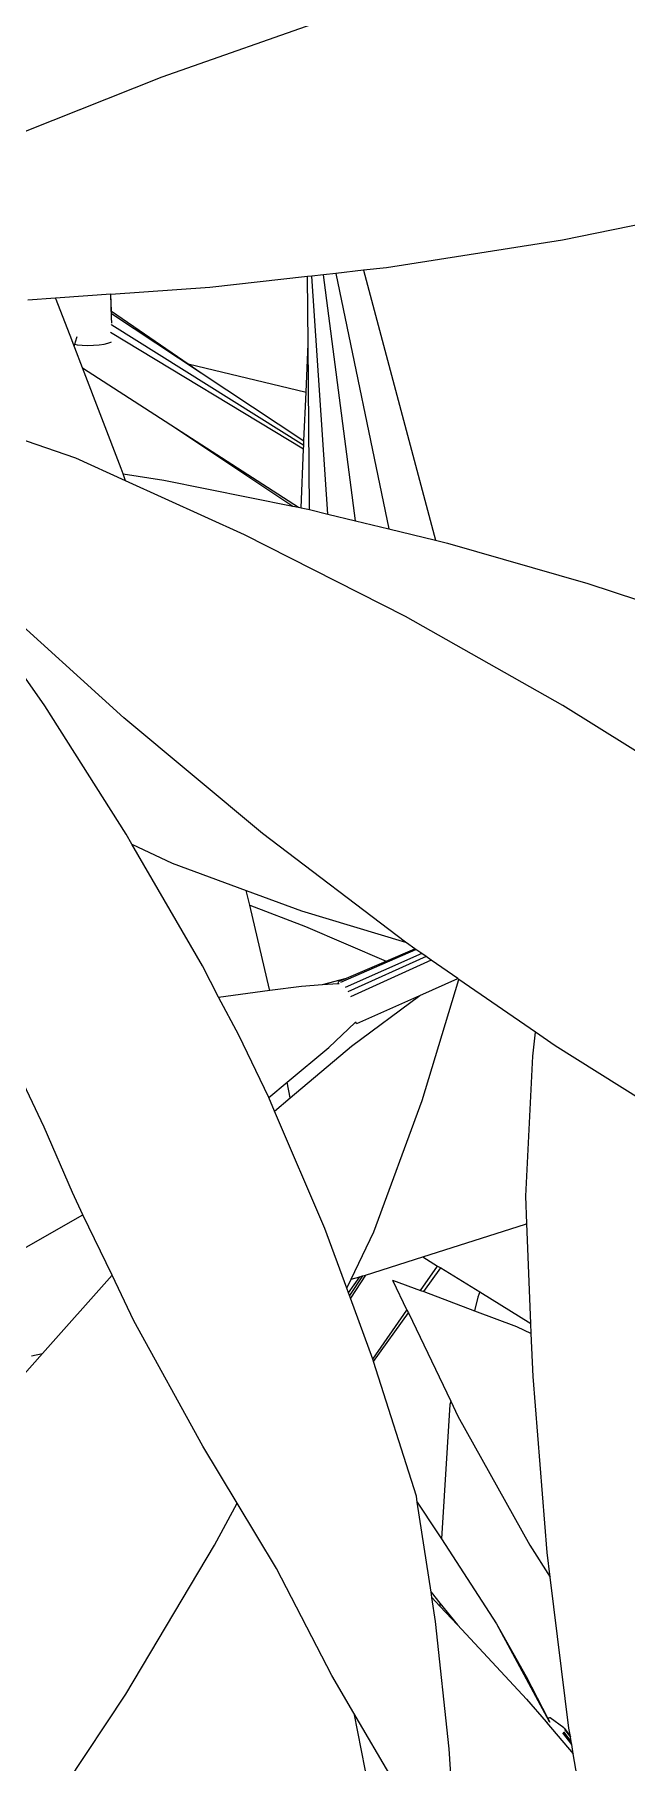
# Model space of a CAD drawing. Header units: millimetres. Extents: x 17 to 218440, y 21 to 53693.
# Drawn here: x 41460.8 to 41511.4, y 18158.6 to 18306.2 of the extents above; entities that cross this region are included whole.
import ezdxf

# ---------------------------------------------------------------- set-up
doc = ezdxf.new("R2010")
doc.units = ezdxf.units.MM
doc.header["$MEASUREMENT"] = 0
doc.layers.add('Edges', color=7, linetype='Continuous', lineweight=18)

# ---------------------------------------------------------------- blocks, each defined once
blk = doc.blocks.new('BAMBOOPLAN')
at = {"layer": 'Edges'}
for p, q in [((-0.9003, 4.654), (-1.0716, 4.5185)), ((-0.3968, 4.5773), (-0.5444, 4.49)), ((-1.0716, 4.5185), (-1.2403, 4.3732)), ((-0.5444, 4.49), (-0.7363, 4.388)), ((-0.7363, 4.388), (-0.7618, 4.376)), ((-0.7618, 4.376), (-0.7927, 4.3613)), ((-0.7618, 4.376), (-0.5714, 4.0932)), ((-0.824, 4.3464), (-0.9325, 4.2949)), ((-0.8191, 4.3488), (-0.824, 4.3464)), ((-0.7966, 4.2692), (-0.824, 4.3464)), ((-0.8063, 4.3548), (-0.8191, 4.3488)), ((-0.7059, 4.0805), (-0.8191, 4.3488)), ((-0.7927, 4.3613), (-0.8063, 4.3548)), ((-0.6716, 4.0838), (-0.8063, 4.3548)), ((-0.7927, 4.3613), (-0.6299, 4.0877)), ((-0.9325, 4.2949), (-1.0438, 4.2476)), ((-0.7288, 4.0784), (-0.7966, 4.2692)), ((-0.7797, 4.2125), (-0.7966, 4.2692)), ((-1.0439, 4.2476), (-1.0697, 4.2366)), ((-1.0338, 4.221), (-1.0439, 4.2476)), ((-1.0438, 4.2476), (-1.0439, 4.2476)), ((-1.0365, 4.2283), (-1.0438, 4.2476)), ((-1.1062, 4.2211), (-1.1374, 4.2078)), ((-1.0697, 4.2366), (-1.1062, 4.2211)), ((-1.1049, 4.2197), (-1.1062, 4.2211)), ((-1.071, 4.1794), (-1.1049, 4.2197)), ((-1.0365, 4.2283), (-0.9269, 4.1981)), ((-1.0356, 4.2259), (-1.0365, 4.2283)), ((-1.0356, 4.2259), (-0.9083, 4.193)), ((-1.0338, 4.221), (-1.0356, 4.2259)), ((-1.0338, 4.221), (-1.0338, 4.221)), ((-1.0315, 4.2148), (-1.0338, 4.221)), ((-1.0306, 4.2125), (-1.0317, 4.2128)), ((-0.7611, 4.1502), (-1.0306, 4.2125)), ((-0.7598, 4.1456), (-1.0293, 4.2033)), ((-0.9269, 4.1981), (-0.7797, 4.2125)), ((-0.9269, 4.1981), (-0.9083, 4.193)), ((-0.7627, 4.1554), (-0.7797, 4.2125)), ((-1.0657, 4.1731), (-1.071, 4.1794)), ((-1.0658, 4.1841), (-1.066, 4.1857)), ((-1.0655, 4.1759), (-1.0658, 4.1841)), ((-1.0657, 4.1731), (-1.0655, 4.1759)), ((-1.0655, 4.1757), (-1.0627, 4.1761)), ((-1.0627, 4.1761), (-1.0568, 4.1775)), ((-1.0568, 4.1775), (-1.0502, 4.1795)), ((-1.0502, 4.1795), (-1.0437, 4.1819)), ((-1.0437, 4.1819), (-1.0374, 4.1846)), ((-1.0374, 4.1846), (-1.032, 4.1874)), ((-1.032, 4.1874), (-1.0278, 4.19)), ((-1.0278, 4.19), (-1.025, 4.1924)), ((-1.025, 4.1924), (-1.0245, 4.1931)), ((-0.9083, 4.193), (-0.7627, 4.1554)), ((-1.0644, 4.1716), (-1.0657, 4.1731)), ((-1.0475, 4.1515), (-1.0644, 4.1716)), ((-0.7611, 4.1502), (-0.7627, 4.1554)), ((-1.0475, 4.1515), (-0.9229, 4.1209)), ((-0.9627, 4.0509), (-1.0475, 4.1515)), ((-0.7598, 4.1456), (-0.7611, 4.1502)), ((-0.7394, 4.0771), (-0.7598, 4.1456)), ((-0.9229, 4.1209), (-0.7496, 4.0758)), ((-0.9229, 4.1209), (-0.7427, 4.0767)), ((-0.6299, 4.0877), (-0.5714, 4.0932)), ((-0.5714, 4.0932), (-0.5562, 4.0946)), ((-0.5562, 4.0946), (-0.3783, 4.104)), ((-0.3783, 4.104), (-0.1998, 4.1062)), ((-0.9088, 4.0542), (-0.7496, 4.0758)), ((-0.7496, 4.0758), (-0.7427, 4.0767)), ((-0.7427, 4.0767), (-0.7394, 4.0771)), ((-0.7394, 4.0771), (-0.7332, 4.078)), ((-0.7332, 4.078), (-0.7288, 4.0784)), ((-0.7288, 4.0784), (-0.7059, 4.0805)), ((-0.7059, 4.0805), (-0.6716, 4.0838)), ((-0.6716, 4.0838), (-0.6299, 4.0877)), ((-0.9584, 4.0454), (-0.9627, 4.0509)), ((-0.9584, 4.0454), (-0.9088, 4.0542)), ((-1.0192, 4.0447), (-1.1953, 4.0444)), ((-0.953, 4.0384), (-1.0192, 4.0447)), ((-0.953, 4.0384), (-0.9584, 4.0454)), ((-0.7941, 4.0232), (-0.953, 4.0384)), ((-0.5758, 3.9932), (-0.7941, 4.0232)), ((-0.3588, 3.9533), (-0.5758, 3.9932)), ((-0.1437, 3.9037), (-0.3588, 3.9533)), ((-0.9563, 3.7465), (-1.1, 3.8505)), ((-0.8602, 3.7642), (-1.068, 3.8531)), ((-0.6541, 3.686), (-0.8602, 3.7642)), ((-0.8113, 3.6309), (-0.9563, 3.7465)), ((-0.4461, 3.6176), (-0.6541, 3.686)), ((-0.8009, 3.6219), (-0.8113, 3.6309)), ((-0.8009, 3.6219), (-0.7468, 3.6157)), ((-0.6709, 3.5093), (-0.8009, 3.6219)), ((-0.7468, 3.6157), (-0.6504, 3.6138)), ((-0.6405, 3.5983), (-0.6504, 3.6138)), ((-0.6504, 3.6138), (-0.5784, 3.6125)), ((-0.5784, 3.6125), (-0.4461, 3.6176)), ((-0.5049, 3.5459), (-0.4312, 3.6133)), ((-0.4228, 3.611), (-0.4976, 3.5414)), ((-0.4164, 3.6092), (-0.4929, 3.5375)), ((-0.4092, 3.6072), (-0.4878, 3.5327)), ((-0.4606, 3.5882), (-0.4325, 3.6137)), ((-0.4446, 3.6171), (-0.4461, 3.6176)), ((-0.4325, 3.6137), (-0.4446, 3.6171)), ((-0.4312, 3.6133), (-0.4325, 3.6137)), ((-0.4228, 3.611), (-0.4312, 3.6133)), ((-0.4164, 3.6092), (-0.4228, 3.611)), ((-0.4092, 3.6072), (-0.4164, 3.6092)), ((-0.3713, 3.5966), (-0.4092, 3.6072)), ((-0.6405, 3.5983), (-0.5676, 3.5958)), ((-0.5839, 3.5089), (-0.6405, 3.5983)), ((-0.5676, 3.5958), (-0.4606, 3.5882)), ((-0.4999, 3.5526), (-0.4606, 3.5882)), ((-0.4083, 3.562), (-0.3713, 3.5966)), ((-0.3695, 3.5961), (-0.3713, 3.5966)), ((-0.3637, 3.4415), (-0.3695, 3.5961)), ((-0.26, 3.5655), (-0.3695, 3.5961)), ((-0.2535, 3.5369), (-0.26, 3.5655)), ((-0.232, 3.5577), (-0.26, 3.5655)), ((-0.525, 3.5357), (-0.4999, 3.5526)), ((-0.525, 3.5357), (-0.5077, 3.543)), ((-0.507, 3.5461), (-0.5078, 3.5449)), ((-0.5078, 3.5449), (-0.5077, 3.543)), ((-0.5077, 3.543), (-0.506, 3.5437)), ((-0.507, 3.5461), (-0.4999, 3.5526)), ((-0.4697, 3.5047), (-0.4083, 3.562)), ((-0.4668, 3.4763), (-0.4083, 3.562)), ((-0.1102, 3.5296), (-0.232, 3.5577)), ((-0.5835, 3.5082), (-0.5485, 3.5257)), ((-0.5485, 3.5257), (-0.525, 3.5357)), ((-0.2062, 3.3726), (-0.2535, 3.5369)), ((-0.6398, 3.48), (-0.6709, 3.5093)), ((-0.6398, 3.48), (-0.5835, 3.5082)), ((-0.5835, 3.5082), (-0.5839, 3.5089)), ((-0.4926, 3.4655), (-0.4719, 3.5049)), ((-0.4719, 3.5049), (-0.4712, 3.5063)), ((-0.4697, 3.5047), (-0.4719, 3.5049)), ((-0.6015, 3.444), (-0.6398, 3.48)), ((-0.5269, 3.4091), (-0.4926, 3.4655)), ((-0.5171, 3.392), (-0.4668, 3.4763)), ((-0.5421, 3.3841), (-0.6015, 3.444)), ((-0.3671, 3.271), (-0.3637, 3.4415)), ((-0.5421, 3.3841), (-0.5269, 3.4091)), ((-0.5171, 3.392), (-0.5269, 3.4091)), ((-0.5419, 3.3839), (-0.5421, 3.3841)), ((-0.5299, 3.3706), (-0.5419, 3.3839)), ((-0.5299, 3.3706), (-0.5171, 3.392)), ((-0.4251, 3.2553), (-0.5299, 3.3706)), ((-0.194, 3.3414), (-0.2062, 3.3726)), ((-0.3009, 3.2615), (-0.1954, 3.3402)), ((-0.1954, 3.3402), (-0.194, 3.3414)), ((-0.1496, 3.2279), (-0.194, 3.3414)), ((-0.7892, 3.2605), (-0.8539, 3.3262)), ((-0.3746, 3.2075), (-0.3671, 3.271)), ((-0.7308, 3.1962), (-0.7892, 3.2605)), ((-0.3761, 3.1952), (-0.4251, 3.2553)), ((-0.3595, 3.2178), (-0.3009, 3.2615)), ((-0.3009, 3.2615), (-0.28, 3.2569)), ((-0.2899, 3.2219), (-0.28, 3.2569)), ((-0.2859, 3.2218), (-0.2757, 3.2559)), ((-0.28, 3.2569), (-0.2757, 3.2559)), ((-0.2757, 3.2559), (-0.2211, 3.2438)), ((-0.2211, 3.2438), (-0.2211, 3.2372)), ((-0.2211, 3.2438), (-0.1496, 3.2279)), ((-0.2211, 3.2372), (-0.2198, 3.22)), ((-0.1452, 3.2165), (-0.1496, 3.2279)), ((-0.3761, 3.1952), (-0.3746, 3.2075)), ((-0.3746, 3.2075), (-0.3655, 3.2136)), ((-0.3723, 3.1906), (-0.3655, 3.2136)), ((-0.3628, 3.2155), (-0.3702, 3.1879)), ((-0.3595, 3.2178), (-0.3678, 3.185)), ((-0.3655, 3.2136), (-0.3628, 3.2155)), ((-0.3628, 3.2155), (-0.3622, 3.2158)), ((-0.3622, 3.2158), (-0.3595, 3.2178)), ((-0.3265, 3.2228), (-0.2979, 3.1939)), ((-0.3265, 3.2228), (-0.2899, 3.2219)), ((-0.2899, 3.2219), (-0.2859, 3.2218)), ((-0.2859, 3.2218), (-0.2198, 3.22)), ((-0.2198, 3.22), (-0.1647, 3.2185)), ((-0.1647, 3.2185), (-0.1452, 3.2165)), ((-0.1259, 3.1674), (-0.1452, 3.2165)), ((-0.7097, 3.1749), (-0.7308, 3.1962)), ((-0.3723, 3.1906), (-0.3761, 3.1952)), ((-0.3702, 3.1879), (-0.3723, 3.1906)), ((-0.3678, 3.185), (-0.3702, 3.1879)), ((-0.3178, 3.1237), (-0.3678, 3.185)), ((-0.3178, 3.1237), (-0.2979, 3.1939)), ((-0.3159, 3.1214), (-0.2951, 3.1911)), ((-0.2979, 3.1939), (-0.2951, 3.1911)), ((-0.2951, 3.1911), (-0.2112, 3.1064)), ((-0.7732, 3.1025), (-0.7097, 3.1749)), ((-0.6521, 3.1167), (-0.7097, 3.1749)), ((-0.0396, 2.9701), (-0.1259, 3.1674)), ((-0.316, 3.1215), (-0.3178, 3.1237)), ((-0.3159, 3.1214), (-0.316, 3.1215)), ((-0.2129, 2.9831), (-0.3159, 3.1214)), ((-0.7011, 2.9988), (-0.6521, 3.1167)), ((-0.6087, 3.0729), (-0.6521, 3.1167)), ((-0.2112, 3.1064), (-0.2109, 3.1019)), ((-0.2112, 3.1064), (-0.1969, 3.092)), ((-0.2109, 3.1019), (-0.1671, 2.9438)), ((-0.1969, 3.092), (-0.0625, 2.9715)), ((-0.4794, 2.9556), (-0.6087, 3.0729)), ((-0.723, 2.946), (-0.7011, 2.9988)), ((-0.7131, 2.9915), (-0.7011, 2.9988)), ((-0.2096, 2.9766), (-0.2129, 2.9831)), ((-0.2096, 2.9766), (-0.1751, 2.95)), ((-0.1578, 2.8782), (-0.2096, 2.9766)), ((-0.417, 2.9036), (-0.4794, 2.9556)), ((-0.0625, 2.9715), (-0.0261, 2.9427)), ((-0.0261, 2.9427), (-0.0396, 2.9701)), ((-0.1751, 2.95), (-0.1671, 2.9438)), ((-0.1671, 2.9438), (-0.0698, 2.8678)), ((0.0555, 2.7763), (-0.0261, 2.9427)), ((-0.4263, 2.8459), (-0.417, 2.9036)), ((-0.3455, 2.844), (-0.417, 2.9036)), ((-0.1578, 2.8782), (-0.1432, 2.869)), ((-0.1546, 2.8723), (-0.1578, 2.8782)), ((-0.1546, 2.8723), (-0.1421, 2.8656)), ((-0.1408, 2.846), (-0.1546, 2.8723)), ((-0.1432, 2.869), (-0.1421, 2.8656)), ((-0.1432, 2.869), (-0.1143, 2.8508)), ((-0.0698, 2.8678), (0.0302, 2.776)), ((-0.0698, 2.8678), (-0.0145, 2.8186)), ((-0.1421, 2.8656), (-0.1143, 2.8508)), ((-0.1143, 2.8508), (-0.0051, 2.7928)), ((-0.4695, 2.639), (-0.4263, 2.8459)), ((-0.239, 2.7427), (-0.3455, 2.844)), ((-0.0743, 2.7047), (-0.1408, 2.846)), ((-0.0145, 2.8186), (0.0274, 2.7789)), ((-0.0051, 2.7928), (0.0266, 2.7742)), ((0.0266, 2.7742), (0.0276, 2.7737)), ((0.0266, 2.7742), (0.0278, 2.7735)), ((0.0278, 2.7793), (0.0274, 2.7789)), ((0.0274, 2.7789), (0.0311, 2.7755)), ((0.0278, 2.7735), (0.0276, 2.7737)), ((0.0276, 2.7737), (0.0291, 2.773)), ((0.0283, 2.7798), (0.0278, 2.7793)), ((0.0278, 2.7735), (0.0707, 2.7484)), ((0.0288, 2.7802), (0.0283, 2.7798)), ((0.0293, 2.7804), (0.0288, 2.7802)), ((0.0297, 2.7805), (0.0293, 2.7804)), ((0.0497, 2.7744), (0.0297, 2.7805)), ((0.0302, 2.7724), (0.031, 2.772)), ((0.0505, 2.7739), (0.0497, 2.7744)), ((0.0653, 2.7583), (0.0503, 2.7682)), ((0.0505, 2.7739), (0.0605, 2.7671)), ((0.0635, 2.7617), (0.0509, 2.77)), ((0.051, 2.773), (0.0609, 2.7663)), ((0.0605, 2.7671), (0.0555, 2.7763)), ((0.0609, 2.7663), (0.0605, 2.7671)), ((0.0635, 2.7617), (0.0609, 2.7663)), ((-0.1986, 2.708), (-0.239, 2.7427)), ((0.0653, 2.7583), (0.0635, 2.7617)), ((0.0707, 2.7484), (0.0653, 2.7583)), ((0.159, 2.5864), (0.0707, 2.7484)), ((-0.1986, 2.708), (-0.152, 2.6276)), ((-0.1283, 2.6478), (-0.1986, 2.708)), ((-0.0137, 2.5597), (-0.0743, 2.7047)), ((-0.5024, 2.5114), (-0.4695, 2.639))]:
    blk.add_line(p, q, dxfattribs=at)

msp = doc.modelspace()

# ---------------------------------------------------------------- block references
at = {"xscale": 69.97983938875464, "yscale": 69.97983938875464, "zscale": 69.97983938875464, "rotation": 340.9588725647666}
msp.add_blockref('BAMBOOPLAN', (41439.4, 17979.17), dxfattribs=at)

doc.saveas('drawing.dxf')
